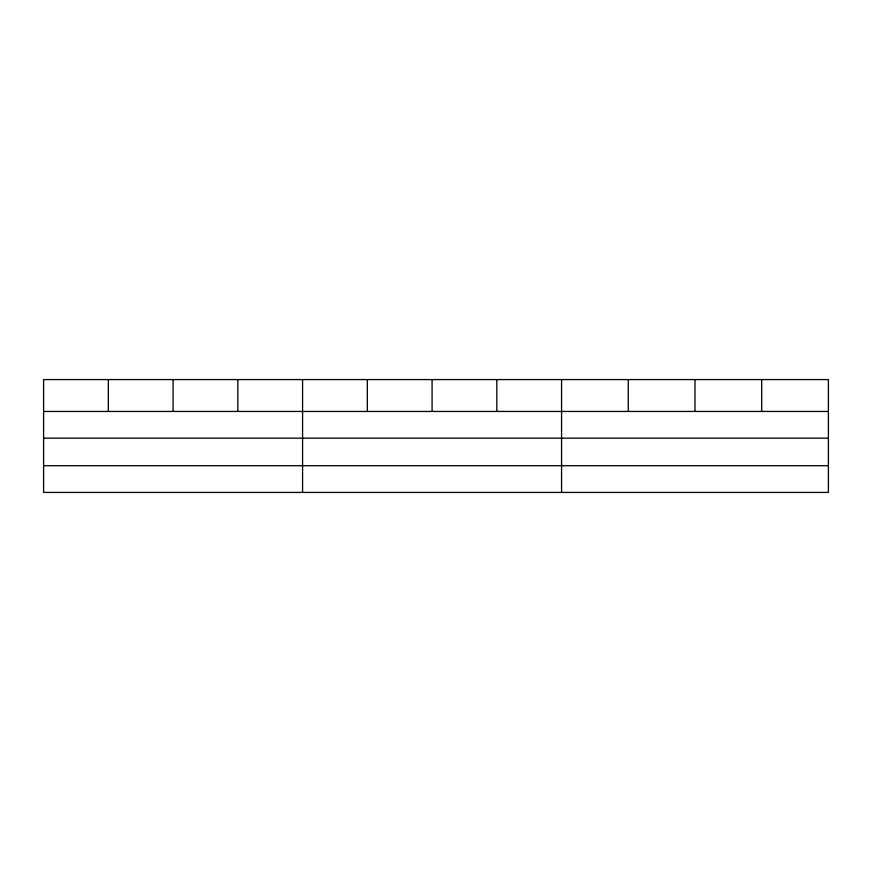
<?xml version="1.0" encoding="UTF-8"?>
<svg xmlns="http://www.w3.org/2000/svg" width="872" height="872" viewBox="0 0 872 872"><rect width="100%" height="100%" fill="white"/><g stroke="black" fill="none" stroke-linecap="round" stroke-linejoin="round"><path stroke-width="1.31" d="M828.4 438.169L828.4 379.571L43.6 379.571L43.6 492.429L828.4 492.429L828.4 438.169L43.6 438.169M43.6 411.453L828.4 411.453M43.6 465.703L828.4 465.703M761.692 379.571L761.692 411.453M694.984 379.571L694.984 411.453M628.276 379.571L628.276 411.453M561.568 379.571L561.568 492.429M496.822 379.571L496.822 411.453M432.076 379.571L432.076 411.453M367.33 379.571L367.33 411.453M302.584 379.571L302.584 492.429M237.838 379.571L237.838 411.453M173.092 379.571L173.092 411.453M108.346 379.571L108.346 411.453"/></g></svg>
